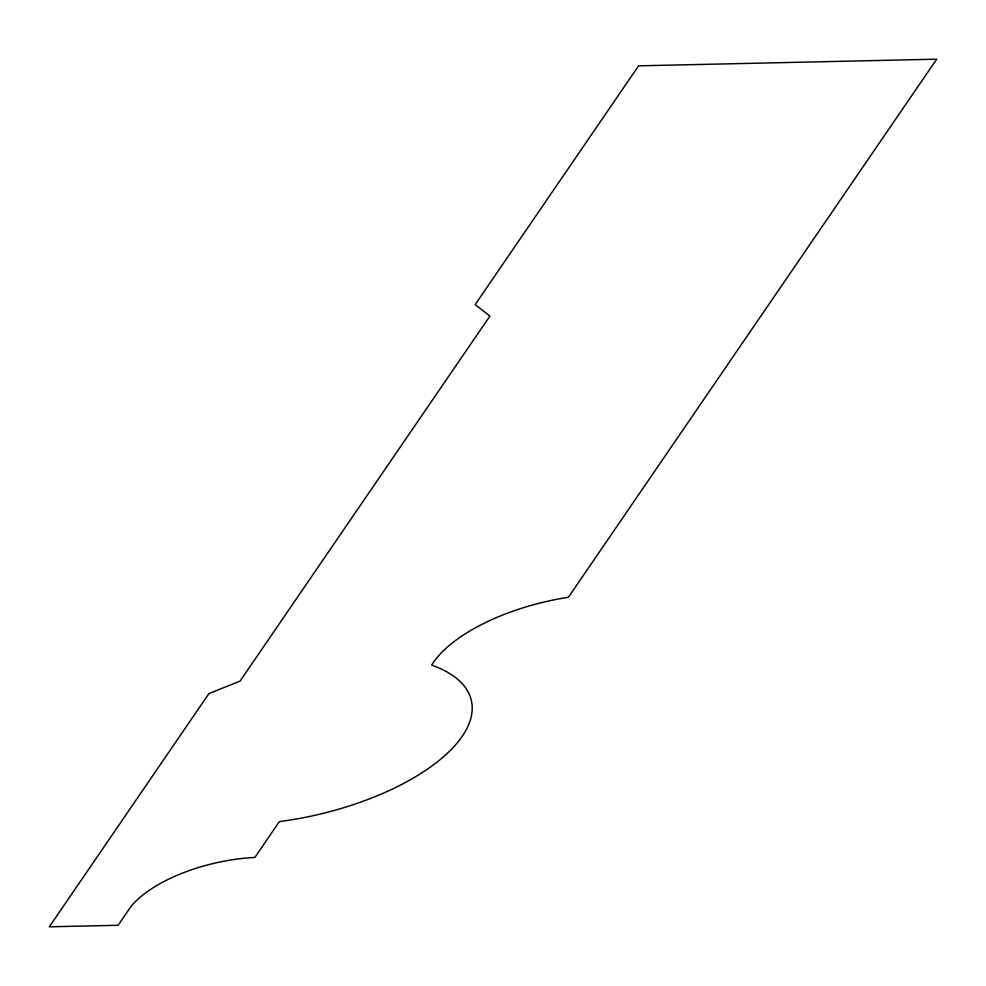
<?xml version="1.0" encoding="UTF-8"?>
<svg xmlns="http://www.w3.org/2000/svg" width="986" height="986" viewBox="0 0 986 986"><rect width="100%" height="100%" fill="white"/><g stroke="black" fill="none" stroke-linecap="round" stroke-linejoin="round"><path stroke-width="1.48" d="M208.921 693.602L49.3 926.828L118.098 925.287L130.879 906.615A105.046 45.886 -13 0 1 254.844 857.463L279.395 821.584A175.693 76.748 -13 0 0 451.514 749.224A175.693 76.748 -13 0 0 431.658 665.106A136.721 59.715 -13 0 1 568.392 597.282L936.7 59.172L638.583 65.84L475.166 304.6L489.919 316.05L240.042 681.129L208.921 693.602"/></g></svg>
